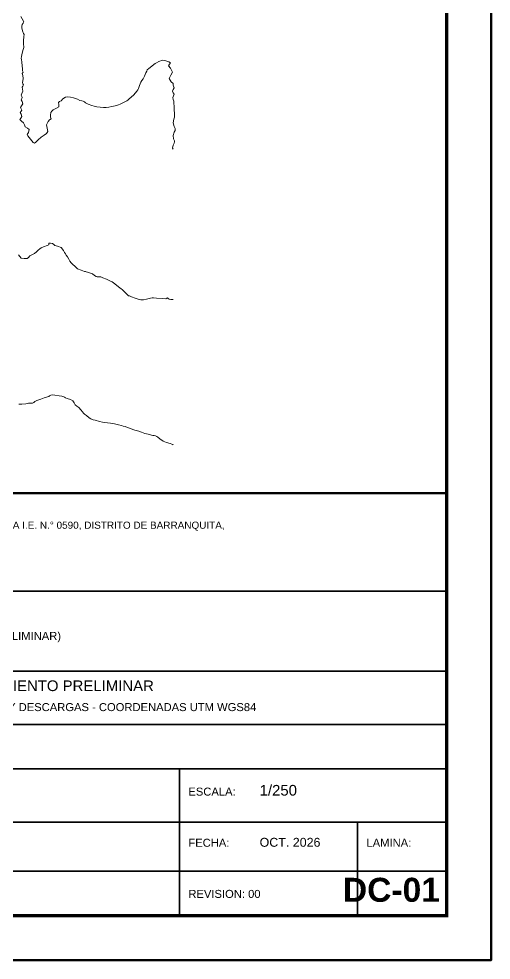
# Model space of a CAD drawing. Header units: metres. Extents: x 354768 to 355417, y 9249536 to 9250102.
# Drawn here: x 354982.2 to 355008.8, y 9249744.5 to 9249797.4 of the extents above; entities that cross this region are included whole.
import ezdxf
from ezdxf.enums import TextEntityAlignment as Align

# ---------------------------------------------------------------- set-up
doc = ezdxf.new("R2010")
doc.units = ezdxf.units.M
doc.header["$LTSCALE"] = 0.25
doc.layers.add('CURVAS', color=33, linetype='CONTINUOUS', lineweight=13, true_color=0xb08860)
for name, color, linetype, lineweight in [('MARCO', 7, 'CONTINUOUS', 50), ('ROTULO', 7, 'CONTINUOUS', 35), ('TITULOS', 160, 'CONTINUOUS', 35)]:
    doc.layers.add(name, color=color, linetype=linetype, lineweight=lineweight)
doc.layers.add('ROTULO-TEXTO', color=7, linetype='CONTINUOUS')
doc.styles.get("Standard").update_dxf_attribs({"font": 'arial.ttf'})
doc.styles.add('TITULOS', font='arialbd.ttf')

# ---------------------------------------------------------------- blocks, each defined once
blk = doc.blocks.new('CURVAS_DE_NIVEL')
at = {"layer": 'CURVAS'}
for points in [[(354982.227, 9249775.754), (354982.396, 9249775.755), (354982.617, 9249775.78), (354982.77, 9249775.803), (354982.904, 9249775.804), (354983.006, 9249775.808), (354983.068, 9249775.853), (354983.129, 9249775.903), (354983.25, 9249775.957), (354983.463, 9249776.041), (354983.647, 9249776.104), (354983.831, 9249776.163), (354983.917, 9249776.19), (354983.96, 9249776.227), (354984.024, 9249776.252), (354984.109, 9249776.279), (354984.256, 9249776.261), (354984.497, 9249776.223), (354984.636, 9249776.201), (354984.7, 9249776.187), (354984.758, 9249776.172), (354984.801, 9249776.142), (354984.844, 9249776.111), (354984.942, 9249776.078), (354985.125, 9249776.011), (354985.261, 9249775.942), (354985.337, 9249775.824), (354985.399, 9249775.709), (354985.496, 9249775.638), (354985.596, 9249775.57), (354985.712, 9249775.436), (354985.807, 9249775.32), (354985.865, 9249775.256), (354985.926, 9249775.194), (354986.026, 9249775.114), (354986.182, 9249774.991), (354986.267, 9249774.926), (354986.351, 9249774.898), (354986.403, 9249774.88), (354986.521, 9249774.846), (354986.754, 9249774.78), (354986.933, 9249774.735), (354987.066, 9249774.721), (354987.201, 9249774.71), (354987.369, 9249774.683), (354987.595, 9249774.639), (354987.835, 9249774.587), (354987.99, 9249774.55), (354988.094, 9249774.522), (354988.197, 9249774.492), (354988.341, 9249774.44), (354988.502, 9249774.38), (354988.64, 9249774.331), (354988.74, 9249774.297), (354988.814, 9249774.279), (354988.887, 9249774.261), (354988.965, 9249774.231), (354989.115, 9249774.173), (354989.297, 9249774.112), (354989.494, 9249774.059), (354989.671, 9249774.018), (354989.763, 9249773.998), (354989.834, 9249773.985), (354989.904, 9249773.97), (354989.973, 9249773.935), (354990.043, 9249773.894), (354990.144, 9249773.805), (354990.328, 9249773.673), (354990.519, 9249773.598), (354990.729, 9249773.534), (354990.83, 9249773.507), (354990.884, 9249773.488), (354990.895, 9249773.475)], [(354982.207, 9249784.142), (354982.285, 9249784.048), (354982.367, 9249783.965), (354982.533, 9249783.932), (354982.692, 9249783.937), (354982.772, 9249784.006), (354982.85, 9249784.088), (354982.965, 9249784.146), (354983.107, 9249784.222), (354983.228, 9249784.318), (354983.321, 9249784.402), (354983.402, 9249784.477), (354983.488, 9249784.545), (354983.621, 9249784.599), (354983.814, 9249784.668), (354983.915, 9249784.707), (354983.923, 9249784.804), (354984.009, 9249784.804), (354984.118, 9249784.788), (354984.189, 9249784.734), (354984.258, 9249784.677), (354984.409, 9249784.638), (354984.613, 9249784.55), (354984.737, 9249784.394), (354984.796, 9249784.277), (354984.845, 9249784.204), (354984.893, 9249784.132), (354984.962, 9249784.026), (354985.043, 9249783.901), (354985.099, 9249783.8), (354985.161, 9249783.704), (354985.27, 9249783.607), (354985.38, 9249783.517), (354985.452, 9249783.436), (354985.529, 9249783.361), (354985.736, 9249783.278), (354985.915, 9249783.217), (354985.966, 9249783.204), (354986.013, 9249783.192), (354986.086, 9249783.176), (354986.196, 9249783.142), (354986.358, 9249783.078), (354986.484, 9249782.991), (354986.567, 9249782.928), (354986.632, 9249782.919), (354986.699, 9249782.915), (354986.766, 9249782.911), (354986.833, 9249782.904), (354986.953, 9249782.859), (354987.159, 9249782.773), (354987.345, 9249782.689), (354987.464, 9249782.63), (354987.546, 9249782.574), (354987.627, 9249782.513), (354987.736, 9249782.426), (354987.893, 9249782.299), (354987.976, 9249782.231), (354988.027, 9249782.197), (354988.108, 9249782.119), (354988.253, 9249781.977), (354988.335, 9249781.898), (354988.39, 9249781.849), (354988.452, 9249781.836), (354988.552, 9249781.792), (354988.755, 9249781.708), (354988.927, 9249781.647), (354989.073, 9249781.622), (354989.221, 9249781.622), (354989.401, 9249781.653), (354989.616, 9249781.702), (354989.723, 9249781.728), (354989.784, 9249781.73), (354989.964, 9249781.716), (354990.296, 9249781.689), (354990.483, 9249781.677), (354990.532, 9249781.706), (354990.579, 9249781.732), (354990.622, 9249781.692), (354990.668, 9249781.647), (354990.767, 9249781.644), (354990.895, 9249781.634)], [(354982.335, 9249797.55), (354982.419, 9249797.41), (354982.502, 9249797.246), (354982.465, 9249797.167), (354982.417, 9249797.086), (354982.398, 9249796.995), (354982.392, 9249796.901), (354982.44, 9249796.732), (354982.486, 9249796.594), (354982.522, 9249796.535), (354982.507, 9249796.412), (354982.489, 9249796.183), (354982.494, 9249795.962), (354982.502, 9249795.849), (354982.503, 9249795.799), (354982.473, 9249795.68), (354982.424, 9249795.479), (354982.383, 9249795.295), (354982.361, 9249795.191), (354982.383, 9249795.127), (354982.401, 9249794.985), (354982.425, 9249794.769), (354982.435, 9249794.593), (354982.439, 9249794.489), (354982.473, 9249794.41), (354982.427, 9249794.337), (354982.455, 9249794.219), (354982.482, 9249794.054), (354982.455, 9249793.923), (354982.43, 9249793.827), (354982.461, 9249793.763), (354982.49, 9249793.699), (354982.459, 9249793.633), (354982.424, 9249793.564), (354982.439, 9249793.468), (354982.452, 9249793.347), (354982.403, 9249793.217), (354982.361, 9249793.115), (354982.392, 9249793.055), (354982.423, 9249792.995), (354982.395, 9249792.929), (354982.366, 9249792.858), (354982.41, 9249792.763), (354982.451, 9249792.638), (354982.389, 9249792.523), (354982.329, 9249792.435), (354982.368, 9249792.36), (354982.406, 9249792.287), (354982.359, 9249792.218), (354982.311, 9249792.147), (354982.358, 9249792.047), (354982.404, 9249791.932), (354982.345, 9249791.838), (354982.294, 9249791.751), (354982.383, 9249791.666), (354982.5, 9249791.569), (354982.54, 9249791.453), (354982.583, 9249791.34), (354982.71, 9249791.271), (354982.82, 9249791.187), (354982.771, 9249791.019), (354982.704, 9249790.905), (354982.736, 9249790.839), (354982.812, 9249790.74), (354982.952, 9249790.559), (354983.031, 9249790.459), (354983.112, 9249790.422), (354983.176, 9249790.476), (354983.317, 9249790.603), (354983.485, 9249790.754), (354983.646, 9249790.875), (354983.779, 9249790.971), (354983.859, 9249791.087), (354983.826, 9249791.275), (354983.777, 9249791.46), (354983.875, 9249791.649), (354983.96, 9249791.742), (354984.039, 9249791.793), (354984.003, 9249791.884), (354984.01, 9249792.005), (354984.032, 9249792.148), (354984.085, 9249792.224), (354984.152, 9249792.291), (354984.316, 9249792.367), (354984.477, 9249792.465), (354984.47, 9249792.597), (354984.452, 9249792.711), (354984.521, 9249792.763), (354984.605, 9249792.809), (354984.696, 9249792.907), (354984.849, 9249793.015), (354984.982, 9249793.031), (354985.135, 9249793.013), (354985.3, 9249792.977), (354985.526, 9249792.892), (354985.662, 9249792.827), (354985.763, 9249792.806), (354985.85, 9249792.787), (354985.911, 9249792.741), (354985.971, 9249792.693), (354986.117, 9249792.62), (354986.324, 9249792.533), (354986.467, 9249792.497), (354986.613, 9249792.474), (354986.789, 9249792.447), (354986.978, 9249792.429), (354987.135, 9249792.428), (354987.292, 9249792.445), (354987.458, 9249792.477), (354987.633, 9249792.519), (354987.723, 9249792.543), (354987.775, 9249792.564), (354987.827, 9249792.586), (354987.914, 9249792.618), (354988.034, 9249792.666), (354988.186, 9249792.745), (354988.296, 9249792.805), (354988.344, 9249792.845), (354988.416, 9249792.903), (354988.56, 9249793.021), (354988.678, 9249793.127), (354988.781, 9249793.255), (354988.849, 9249793.352), (354988.904, 9249793.426), (354988.955, 9249793.503), (354989.009, 9249793.665), (354989.074, 9249793.848), (354989.144, 9249793.945), (354989.216, 9249794.041), (354989.283, 9249794.182), (354989.367, 9249794.378), (354989.41, 9249794.48), (354989.444, 9249794.547), (354989.531, 9249794.622), (354989.695, 9249794.761), (354989.803, 9249794.85), (354989.879, 9249794.898), (354989.958, 9249794.942), (354990.085, 9249795.018), (354990.298, 9249795.084), (354990.478, 9249795.058), (354990.653, 9249794.996), (354990.738, 9249794.945), (354990.694, 9249794.867), (354990.643, 9249794.778), (354990.749, 9249794.641), (354990.858, 9249794.42), (354990.765, 9249794.237), (354990.677, 9249794.066), (354990.79, 9249793.869), (354990.896, 9249793.77), (354990.89, 9249793.693), (354990.921, 9249793.624), (354990.95, 9249793.536), (354990.899, 9249793.444), (354990.851, 9249793.341), (354990.905, 9249793.256), (354990.96, 9249793.171), (354990.92, 9249793.079), (354990.875, 9249792.984), (354990.899, 9249792.884), (354990.933, 9249792.779), (354990.94, 9249792.657), (354990.943, 9249792.502), (354990.954, 9249792.315), (354990.969, 9249792.075), (354990.977, 9249791.952), (354990.979, 9249791.879), (354990.933, 9249791.769), (354990.892, 9249791.564), (354990.954, 9249791.358), (354991.012, 9249791.252), (354991.013, 9249791.198), (354991.012, 9249791.134), (354990.956, 9249791.036), (354990.894, 9249790.854), (354990.924, 9249790.664), (354990.963, 9249790.557), (354990.965, 9249790.493), (354990.952, 9249790.429), (354990.897, 9249790.316), (354990.852, 9249790.148), (354990.895, 9249790.08)]]:
    blk.add_lwpolyline(points, dxfattribs=at)

msp = doc.modelspace()

# ---------------------------------------------------------------- linework, layer by layer
at = {"layer": 'MARCO'}
msp.add_lwpolyline([(354798.5, 9249744.5), (355008.75, 9249744.5), (355008.75, 9249893), (354798.5, 9249893)], close=True, dxfattribs=at)
at = {"layer": 'MARCO', "const_width": 0.2}
msp.add_lwpolyline([(354804.75, 9249747), (355006.25, 9249747), (355006.25, 9249890.5), (354804.75, 9249890.5)], close=True, dxfattribs=at)
at = {"layer": 'ROTULO'}
for p, q in [((354960, 9249765.25), (355006.25, 9249765.25)), ((354960, 9249760.75), (355006.25, 9249760.75)), ((354960, 9249757.75), (355006.25, 9249757.75)), ((354960, 9249755.25), (355006.25, 9249755.25)), ((354991.25, 9249755.25), (354991.25, 9249747)), ((354960, 9249752.25), (355006.25, 9249752.25)), ((355001.25, 9249752.25), (355001.25, 9249747)), ((354960, 9249749.5), (355006.25, 9249749.5))]:
    msp.add_line(p, q, dxfattribs=at)
at = {"layer": 'ROTULO', "const_width": 0.125}
msp.add_lwpolyline([(354960, 9249747), (355006.25, 9249747), (355006.25, 9249770.75), (354960, 9249770.75)], close=True, dxfattribs=at)

# ---------------------------------------------------------------- block references
at = {"layer": 'CURVAS'}
msp.add_blockref('CURVAS_DE_NIVEL', (0, 0), dxfattribs=at)

# ---------------------------------------------------------------- texts
at = {"layer": 'ROTULO-TEXTO'}
for s, height, p in [('MEJORAMIENTO Y AMPLIACION DEL SERVICIO DE EDUCACION PRIMARIA EN LA I.E. N.° 0590, DISTRITO DE BARRANQUITA,', 0.4, (354960.5, 9249768.75)), ('ESPECIALIDAD: DRENAJE PLUVIAL - CUNETAS (PLANTEAMIENTO PRELIMINAR)', 0.45, (354960.5, 9249762.5)), ('PLANTA GENERAL DE CUNETAS - PLANTEAMIENTO PRELIMINAR', 0.6, (354963.5, 9249759.625)), ('TRAZO, SENTIDO DE FLUJO, REJILLAS, TRAMOS TAPADOS Y DESCARGAS - COORDENADAS UTM WGS84', 0.45, (354963.5, 9249758.5)), ('ESCALA:', 0.45, (354991.75, 9249753.75)), ('1/250', 0.6, (354995.75, 9249753.75)), ('FECHA:', 0.45, (354991.75, 9249750.875)), ('OCT. 2026', 0.5, (354995.75, 9249750.875)), ('LAMINA:', 0.45, (355001.75, 9249750.875)), ('REVISION: 00', 0.45, (354991.75, 9249748))]:
    msp.add_text(s, height=height, dxfattribs=at).set_placement(p)
at = {"layer": 'TITULOS', "style": 'TITULOS'}
msp.add_text('DC-01', height=1.35, dxfattribs=at).set_placement((355005.875, 9249747.375), align=Align.BOTTOM_RIGHT)

doc.saveas('drawing.dxf')
